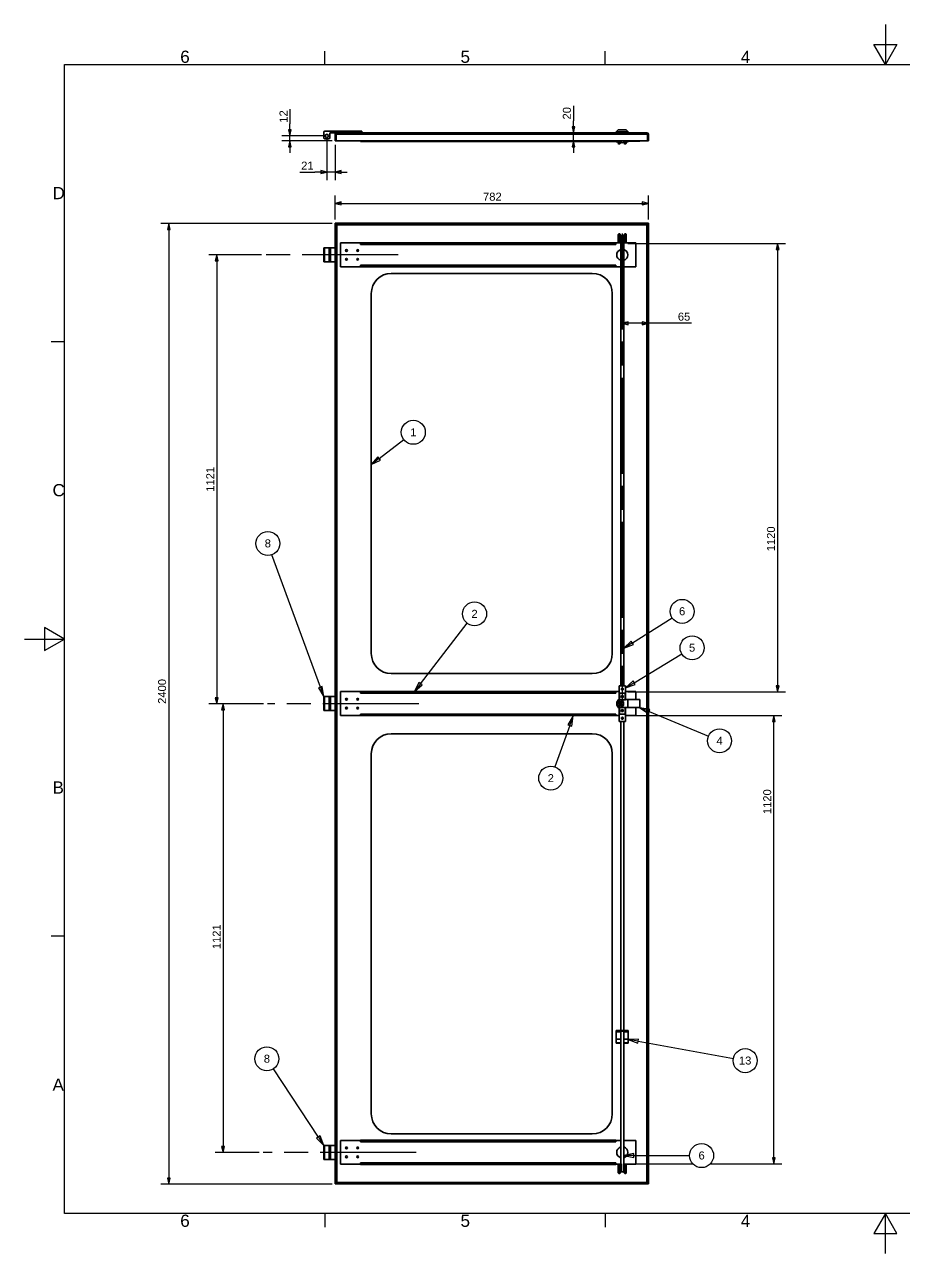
# Paper-space layout 'Door Assembly' of a CAD drawing. Header units: millimetres. Extents: x -10 to 420, y -9 to 298.
# Drawn here: x -10.2 to 209.5, y -9.3 to 297.7 of the extents above; entities that cross this region are included whole.
import ezdxf

# ---------------------------------------------------------------- set-up
doc = ezdxf.new("R2010")
doc.units = ezdxf.units.MM
doc.linetypes.add('ACAD_ISO08W100', pattern=[36, 24, -3, 6, -3])
for name, color, linetype, lineweight in [('2dTransBorder', 255, 'Continuous', 35), ('Centerline', 255, 'ACAD_ISO08W100', 25), ('Dimensions', 5, 'Continuous', 25), ('Leader Lines', 5, 'Continuous', 25), ('Tangent Edges', 255, 'Continuous', 50), ('Visible Edges', 255, 'Continuous', 50)]:
    doc.layers.add(name, color=color, linetype=linetype, lineweight=lineweight)
doc.layers.add('Title', color=7, linetype='Continuous')
doc.styles.add('Current-ISO', font='ARIAL.TTF')
doc.styles.add('Text Style29', font='ARIAL.TTF')
doc.styles.add('Text Style5', font='ARIAL.TTF')

# ---------------------------------------------------------------- blocks, each defined once
blk = doc.blocks.new('2dCenterLine1')
at = {"layer": 'Centerline', "lineweight": 25}
blk.add_line((92.81, 20.24), (54.57, 20.24), dxfattribs=at)
blk = doc.blocks.new('2dCenterLine2')
at = {"layer": 'Centerline', "lineweight": 25}
blk.add_line((93.51, 132.34), (55.68, 132.34), dxfattribs=at)
blk = doc.blocks.new('2dCenterLine3')
at = {"layer": 'Centerline', "lineweight": 25}
blk.add_line((88.3, 244.44), (55.18, 244.44), dxfattribs=at)
blk = doc.blocks.new('2dTransSymbol1')
at = {"color": 179}
for points in [[(43.33, 242.94), (42.98, 244.44), (42.63, 242.94), (43.33, 242.94)], [(42.63, 133.84), (42.98, 132.34), (43.33, 133.84), (42.63, 133.84)]]:
    blk.add_solid(points, dxfattribs=at)
at = {"layer": 'Dimensions', "color": 179, "linetype": 'Continuous', "lineweight": 25, "true_color": 0x262659}
for p, q in [((54.18, 244.44), (40.98, 244.44)), ((42.98, 244.44), (42.63, 242.94)), ((42.63, 242.94), (43.33, 242.94)), ((42.98, 242.94), (42.98, 244.44)), ((43.33, 242.94), (42.98, 244.44)), ((42.98, 242.94), (42.98, 133.84)), ((54.68, 132.34), (40.98, 132.34)), ((42.63, 133.84), (42.98, 132.34)), ((43.33, 133.84), (42.63, 133.84)), ((42.98, 133.84), (42.98, 132.34)), ((42.98, 132.34), (43.33, 133.84))]:
    blk.add_line(p, q, dxfattribs=at)
for points in [[(43.33, 242.94), (42.98, 244.44), (42.63, 242.94), (43.33, 242.94)], [(42.63, 133.84), (42.98, 132.34), (43.33, 133.84), (42.63, 133.84)]]:
    blk.add_lwpolyline(points, dxfattribs=at)
at = {"layer": 'Dimensions', "linetype": 'Continuous', "lineweight": 25, "insert": (42.38, 185.29), "char_height": 2, "attachment_point": 7, "rotation": 90, "style": 'Text Style5'}
blk.add_mtext('1121', dxfattribs=at)
blk = doc.blocks.new('2dTransSymbol2')
at = {"color": 179}
for points in [[(44.92, 130.84), (44.57, 132.34), (44.22, 130.84), (44.92, 130.84)], [(44.22, 21.74), (44.57, 20.24), (44.92, 21.74), (44.22, 21.74)]]:
    blk.add_solid(points, dxfattribs=at)
at = {"layer": 'Dimensions', "color": 179, "linetype": 'Continuous', "lineweight": 25, "true_color": 0x262659}
for p, q in [((54.68, 132.34), (42.57, 132.34)), ((44.57, 132.34), (44.22, 130.84)), ((44.57, 130.84), (44.57, 132.34)), ((44.92, 130.84), (44.57, 132.34)), ((44.22, 130.84), (44.92, 130.84)), ((44.57, 130.84), (44.57, 21.74)), ((44.22, 21.74), (44.57, 20.24)), ((44.92, 21.74), (44.22, 21.74)), ((44.57, 21.74), (44.57, 20.24)), ((44.57, 20.24), (44.92, 21.74)), ((53.57, 20.24), (42.57, 20.24))]:
    blk.add_line(p, q, dxfattribs=at)
for points in [[(44.92, 130.84), (44.57, 132.34), (44.22, 130.84), (44.92, 130.84)], [(44.22, 21.74), (44.57, 20.24), (44.92, 21.74), (44.22, 21.74)]]:
    blk.add_lwpolyline(points, dxfattribs=at)
at = {"layer": 'Dimensions', "linetype": 'Continuous', "lineweight": 25, "insert": (43.97, 71.01), "char_height": 2, "attachment_point": 7, "rotation": 90, "style": 'Text Style5'}
blk.add_mtext('1121', dxfattribs=at)
blk = doc.blocks.new('2dTransSymbol3')
at = {"color": 179}
for points in [[(68.99, 264.82), (70.49, 265.17), (68.99, 265.52), (68.99, 264.82)], [(74.09, 265.52), (72.59, 265.17), (74.09, 264.82), (74.09, 265.52)]]:
    blk.add_solid(points, dxfattribs=at)
at = {"layer": 'Dimensions', "color": 179, "linetype": 'Continuous', "lineweight": 25, "true_color": 0x262659}
for p, q in [((70.49, 273.19), (70.49, 263.17)), ((72.59, 271.99), (72.59, 263.17)), ((63.78, 265.17), (67.49, 265.17)), ((68.99, 265.17), (67.49, 265.17)), ((70.49, 265.17), (68.99, 265.52)), ((68.99, 265.52), (68.99, 264.82)), ((68.99, 265.17), (70.49, 265.17)), ((68.99, 264.82), (70.49, 265.17)), ((72.59, 265.17), (70.49, 265.17)), ((74.09, 265.52), (72.59, 265.17)), ((74.09, 265.17), (72.59, 265.17)), ((72.59, 265.17), (74.09, 264.82)), ((74.09, 264.82), (74.09, 265.52)), ((74.09, 265.17), (75.59, 265.17))]:
    blk.add_line(p, q, dxfattribs=at)
for points in [[(68.99, 264.82), (70.49, 265.17), (68.99, 265.52), (68.99, 264.82)], [(74.09, 265.52), (72.59, 265.17), (74.09, 264.82), (74.09, 265.52)]]:
    blk.add_lwpolyline(points, dxfattribs=at)
at = {"layer": 'Dimensions', "linetype": 'Continuous', "lineweight": 25, "insert": (64.08, 265.77), "char_height": 2, "attachment_point": 7, "style": 'Text Style5'}
blk.add_mtext('21', dxfattribs=at)
blk = doc.blocks.new('2dTransSymbol4')
at = {"color": 179}
for points in [[(60.92, 275.69), (61.27, 274.19), (61.62, 275.69), (60.92, 275.69)], [(61.62, 271.49), (61.27, 272.99), (60.92, 271.49), (61.62, 271.49)]]:
    blk.add_solid(points, dxfattribs=at)
at = {"layer": 'Dimensions', "color": 179, "linetype": 'Continuous', "lineweight": 25, "true_color": 0x262659}
for p, q in [((61.27, 280.89), (61.27, 277.19)), ((61.27, 275.69), (61.27, 277.19)), ((69.49, 274.19), (59.27, 274.19)), ((60.92, 275.69), (61.27, 274.19)), ((61.62, 275.69), (60.92, 275.69)), ((61.27, 275.69), (61.27, 274.19)), ((61.27, 274.19), (61.62, 275.69)), ((61.27, 272.99), (61.27, 274.19)), ((71.81, 272.99), (59.27, 272.99)), ((61.27, 272.99), (60.92, 271.49)), ((60.92, 271.49), (61.62, 271.49)), ((61.27, 271.49), (61.27, 272.99)), ((61.62, 271.49), (61.27, 272.99)), ((61.27, 271.49), (61.27, 269.99))]:
    blk.add_line(p, q, dxfattribs=at)
for points in [[(60.92, 275.69), (61.27, 274.19), (61.62, 275.69), (60.92, 275.69)], [(61.62, 271.49), (61.27, 272.99), (60.92, 271.49), (61.62, 271.49)]]:
    blk.add_lwpolyline(points, dxfattribs=at)
at = {"layer": 'Dimensions', "linetype": 'Continuous', "lineweight": 25, "insert": (60.67, 277.49), "char_height": 2, "attachment_point": 7, "rotation": 90, "style": 'Text Style5'}
blk.add_mtext('12', dxfattribs=at)
blk = doc.blocks.new('2dTransSymbol5')
at = {"color": 179}
for points in [[(74.09, 257.69), (72.59, 257.34), (74.09, 256.99), (74.09, 257.69)], [(149.29, 256.99), (150.79, 257.34), (149.29, 257.69), (149.29, 256.99)]]:
    blk.add_solid(points, dxfattribs=at)
at = {"layer": 'Dimensions', "color": 179, "linetype": 'Continuous', "lineweight": 25, "true_color": 0x262659}
for p, q in [((72.59, 253.34), (72.59, 259.34)), ((150.79, 253.34), (150.79, 259.34)), ((74.09, 257.69), (72.59, 257.34)), ((74.09, 257.34), (72.59, 257.34)), ((72.59, 257.34), (74.09, 256.99)), ((74.09, 256.99), (74.09, 257.69)), ((74.09, 257.34), (149.29, 257.34)), ((150.79, 257.34), (149.29, 257.69)), ((149.29, 257.69), (149.29, 256.99)), ((149.29, 257.34), (150.79, 257.34)), ((149.29, 256.99), (150.79, 257.34))]:
    blk.add_line(p, q, dxfattribs=at)
for points in [[(74.09, 257.69), (72.59, 257.34), (74.09, 256.99), (74.09, 257.69)], [(149.29, 256.99), (150.79, 257.34), (149.29, 257.69), (149.29, 256.99)]]:
    blk.add_lwpolyline(points, dxfattribs=at)
at = {"layer": 'Dimensions', "linetype": 'Continuous', "lineweight": 25, "insert": (109.5, 257.98), "char_height": 2, "attachment_point": 7, "style": 'Text Style5'}
blk.add_mtext('782', dxfattribs=at)
blk = doc.blocks.new('2dTransSymbol6')
at = {"color": 179}
for points in [[(31.36, 250.84), (31.01, 252.34), (30.66, 250.84), (31.36, 250.84)], [(30.66, 13.84), (31.01, 12.34), (31.36, 13.84), (30.66, 13.84)]]:
    blk.add_solid(points, dxfattribs=at)
at = {"layer": 'Dimensions', "color": 179, "linetype": 'Continuous', "lineweight": 25, "true_color": 0x262659}
for p, q in [((71.81, 252.34), (29.01, 252.34)), ((31.01, 252.34), (30.66, 250.84)), ((31.01, 250.84), (31.01, 252.34)), ((31.36, 250.84), (31.01, 252.34)), ((30.66, 250.84), (31.36, 250.84)), ((31.01, 250.84), (31.01, 13.84)), ((71.81, 12.34), (29.01, 12.34)), ((30.66, 13.84), (31.01, 12.34)), ((31.36, 13.84), (30.66, 13.84)), ((31.01, 13.84), (31.01, 12.34)), ((31.01, 12.34), (31.36, 13.84))]:
    blk.add_line(p, q, dxfattribs=at)
for points in [[(31.36, 250.84), (31.01, 252.34), (30.66, 250.84), (31.36, 250.84)], [(30.66, 13.84), (31.01, 12.34), (31.36, 13.84), (30.66, 13.84)]]:
    blk.add_lwpolyline(points, dxfattribs=at)
at = {"layer": 'Dimensions', "linetype": 'Continuous', "lineweight": 25, "insert": (30.37, 132.29), "char_height": 2, "attachment_point": 7, "rotation": 90, "style": 'Text Style5'}
blk.add_mtext('2400', dxfattribs=at)
blk = doc.blocks.new('2dTransSymbol7')
at = {"color": 179}
for points in [[(131.74, 276.49), (132.09, 274.99), (132.44, 276.49), (131.74, 276.49)], [(132.44, 271.49), (132.09, 272.99), (131.74, 271.49), (132.44, 271.49)]]:
    blk.add_solid(points, dxfattribs=at)
at = {"layer": 'Dimensions', "color": 179, "linetype": 'Continuous', "lineweight": 25, "true_color": 0x262659}
for p, q in [((132.09, 281.69), (132.09, 277.99)), ((131.74, 276.49), (132.09, 274.99)), ((132.44, 276.49), (131.74, 276.49)), ((132.09, 276.49), (132.09, 277.99)), ((132.09, 276.49), (132.09, 274.99)), ((132.09, 274.99), (132.44, 276.49)), ((132.09, 272.99), (132.09, 274.99)), ((132.09, 272.99), (131.74, 271.49)), ((131.74, 271.49), (132.44, 271.49)), ((132.09, 271.49), (132.09, 272.99)), ((132.44, 271.49), (132.09, 272.99)), ((132.09, 271.49), (132.09, 269.99))]:
    blk.add_line(p, q, dxfattribs=at)
for points in [[(131.74, 276.49), (132.09, 274.99), (132.44, 276.49), (131.74, 276.49)], [(132.44, 271.49), (132.09, 272.99), (131.74, 271.49), (132.44, 271.49)]]:
    blk.add_lwpolyline(points, dxfattribs=at)
at = {"layer": 'Dimensions', "linetype": 'Continuous', "lineweight": 25, "insert": (131.46, 278.29), "char_height": 2, "attachment_point": 7, "rotation": 90, "style": 'Text Style5'}
blk.add_mtext('20', dxfattribs=at)
blk = doc.blocks.new('2dCenterLine4')
at = {"layer": 'Centerline', "lineweight": 25}
blk.add_line((144.29, 249.79), (144.29, 132.79), dxfattribs=at)
blk = doc.blocks.new('2dTransSymbol8')
at = {"color": 179}
for points in [[(145.79, 227.73), (144.29, 227.38), (145.79, 227.03), (145.79, 227.73)], [(149.29, 227.03), (150.79, 227.38), (149.29, 227.73), (149.29, 227.03)]]:
    blk.add_solid(points, dxfattribs=at)
at = {"layer": 'Dimensions', "color": 179, "linetype": 'Continuous', "lineweight": 25, "true_color": 0x262659}
for p, q in [((145.79, 227.73), (144.29, 227.38)), ((145.79, 227.38), (144.29, 227.38)), ((144.29, 227.38), (145.79, 227.03)), ((145.79, 227.03), (145.79, 227.73)), ((149.29, 227.38), (145.79, 227.38)), ((150.79, 227.38), (149.29, 227.73)), ((149.29, 227.73), (149.29, 227.03)), ((149.29, 227.38), (150.79, 227.38)), ((149.29, 227.03), (150.79, 227.38)), ((161.57, 227.38), (150.79, 227.38))]:
    blk.add_line(p, q, dxfattribs=at)
for points in [[(145.79, 227.73), (144.29, 227.38), (145.79, 227.03), (145.79, 227.73)], [(149.29, 227.03), (150.79, 227.38), (149.29, 227.73), (149.29, 227.03)]]:
    blk.add_lwpolyline(points, dxfattribs=at)
at = {"layer": 'Dimensions', "linetype": 'Continuous', "lineweight": 25, "insert": (158.16, 228.01), "char_height": 2, "attachment_point": 7, "style": 'Text Style5'}
blk.add_mtext('65', dxfattribs=at)
blk = doc.blocks.new('2dTransSymbol9')
at = {"color": 179}
for points in [[(183.43, 245.79), (183.08, 247.29), (182.73, 245.79), (183.43, 245.79)], [(182.73, 136.79), (183.08, 135.29), (183.43, 136.79), (182.73, 136.79)]]:
    blk.add_solid(points, dxfattribs=at)
at = {"layer": 'Dimensions', "color": 179, "linetype": 'Continuous', "lineweight": 25, "true_color": 0x262659}
for p, q in [((145.69, 247.29), (185.08, 247.29)), ((183.08, 247.29), (182.73, 245.79)), ((182.73, 245.79), (183.43, 245.79)), ((183.08, 245.79), (183.08, 247.29)), ((183.43, 245.79), (183.08, 247.29)), ((183.08, 245.79), (183.08, 136.79)), ((145.69, 135.29), (185.08, 135.29)), ((182.73, 136.79), (183.08, 135.29)), ((183.43, 136.79), (182.73, 136.79)), ((183.08, 136.79), (183.08, 135.29)), ((183.08, 135.29), (183.43, 136.79))]:
    blk.add_line(p, q, dxfattribs=at)
for points in [[(183.43, 245.79), (183.08, 247.29), (182.73, 245.79), (183.43, 245.79)], [(182.73, 136.79), (183.08, 135.29), (183.43, 136.79), (182.73, 136.79)]]:
    blk.add_lwpolyline(points, dxfattribs=at)
at = {"layer": 'Dimensions', "linetype": 'Continuous', "lineweight": 25, "insert": (182.44, 170.42), "char_height": 2, "attachment_point": 7, "rotation": 90, "style": 'Text Style5'}
blk.add_mtext('1120', dxfattribs=at)
blk = doc.blocks.new('2dTransSymbol10')
at = {"color": 179}
for points in [[(182.5, 127.89), (182.15, 129.39), (181.8, 127.89), (182.5, 127.89)], [(181.8, 18.89), (182.15, 17.39), (182.5, 18.89), (181.8, 18.89)]]:
    blk.add_solid(points, dxfattribs=at)
at = {"layer": 'Dimensions', "color": 179, "linetype": 'Continuous', "lineweight": 25, "true_color": 0x262659}
for p, q in [((145.69, 129.39), (184.15, 129.39)), ((182.15, 129.39), (181.8, 127.89)), ((182.15, 127.89), (182.15, 129.39)), ((182.5, 127.89), (182.15, 129.39)), ((181.8, 127.89), (182.5, 127.89)), ((182.15, 18.89), (182.15, 127.89)), ((181.8, 18.89), (182.15, 17.39)), ((182.5, 18.89), (181.8, 18.89)), ((182.15, 18.89), (182.15, 17.39)), ((182.15, 17.39), (182.5, 18.89)), ((145.69, 17.39), (161.91, 17.39)), ((166.27, 17.39), (184.15, 17.39))]:
    blk.add_line(p, q, dxfattribs=at)
for points in [[(182.5, 127.89), (182.15, 129.39), (181.8, 127.89), (182.5, 127.89)], [(181.8, 18.89), (182.15, 17.39), (182.5, 18.89), (181.8, 18.89)]]:
    blk.add_lwpolyline(points, dxfattribs=at)
at = {"layer": 'Dimensions', "linetype": 'Continuous', "lineweight": 25, "insert": (181.51, 104.75), "char_height": 2, "attachment_point": 7, "rotation": 90, "style": 'Text Style5'}
blk.add_mtext('1120', dxfattribs=at)
blk = doc.blocks.new('2dTransSymbol11')
at = {"color": 179}
blk.add_solid([(83.27, 194.01), (81.59, 192.09), (83.88, 193.22), (83.27, 194.01)], dxfattribs=at)
at = {"layer": 'Leader Lines', "color": 179, "linetype": 'Continuous', "lineweight": 25, "true_color": 0x262659}
for p, q in [((83.57, 193.61), (89.72, 198.32)), ((83.27, 194.01), (81.59, 192.09)), ((83.57, 193.61), (81.59, 192.09)), ((83.88, 193.22), (83.27, 194.01)), ((81.59, 192.09), (83.88, 193.22))]:
    blk.add_line(p, q, dxfattribs=at)
blk.add_lwpolyline([(83.27, 194.01), (81.59, 192.09), (83.88, 193.22), (83.27, 194.01)], dxfattribs=at)
blk.add_circle((92.09, 200.14), 3, dxfattribs=at)
at = {"layer": 'Leader Lines', "linetype": 'Continuous', "lineweight": 25, "insert": (91.32, 199.14), "char_height": 2, "attachment_point": 7, "style": 'Text Style29'}
blk.add_mtext('1', dxfattribs=at)
blk = doc.blocks.new('2dTransSymbol12')
at = {"color": 179}
blk.add_solid([(93.49, 137.64), (92.36, 135.36), (94.28, 137.03), (93.49, 137.64)], dxfattribs=at)
at = {"layer": 'Leader Lines', "color": 179, "linetype": 'Continuous', "lineweight": 25, "true_color": 0x262659}
for p, q in [((93.89, 137.33), (105.56, 152.42)), ((93.49, 137.64), (92.36, 135.36)), ((93.89, 137.33), (92.36, 135.36)), ((92.36, 135.36), (94.28, 137.03)), ((94.28, 137.03), (93.49, 137.64))]:
    blk.add_line(p, q, dxfattribs=at)
blk.add_lwpolyline([(93.49, 137.64), (92.36, 135.36), (94.28, 137.03), (93.49, 137.64)], dxfattribs=at)
blk.add_circle((107.39, 154.79), 3, dxfattribs=at)
at = {"layer": 'Leader Lines', "linetype": 'Continuous', "lineweight": 25, "insert": (106.61, 153.79), "char_height": 2, "attachment_point": 7, "style": 'Text Style29'}
blk.add_mtext('2', dxfattribs=at)
blk = doc.blocks.new('2dTransSymbol13')
at = {"color": 179}
blk.add_solid([(146.98, 138.02), (145.09, 136.3), (147.49, 137.16), (146.98, 138.02)], dxfattribs=at)
at = {"layer": 'Leader Lines', "color": 179, "linetype": 'Continuous', "lineweight": 25, "true_color": 0x262659}
for p, q in [((147.23, 137.59), (159.15, 144.76)), ((146.98, 138.02), (145.09, 136.3)), ((147.23, 137.59), (145.09, 136.3)), ((145.09, 136.3), (147.49, 137.16)), ((147.49, 137.16), (146.98, 138.02))]:
    blk.add_line(p, q, dxfattribs=at)
blk.add_lwpolyline([(146.98, 138.02), (145.09, 136.3), (147.49, 137.16), (146.98, 138.02)], dxfattribs=at)
blk.add_circle((161.72, 146.3), 3, dxfattribs=at)
at = {"layer": 'Leader Lines', "linetype": 'Continuous', "lineweight": 25, "insert": (160.94, 145.31), "char_height": 2, "attachment_point": 7, "style": 'Text Style29'}
blk.add_mtext('5', dxfattribs=at)
blk = doc.blocks.new('2dTransSymbol14')
at = {"color": 179}
blk.add_solid([(146.54, 148), (144.69, 146.24), (147.07, 147.15), (146.54, 148)], dxfattribs=at)
at = {"layer": 'Leader Lines', "color": 179, "linetype": 'Continuous', "lineweight": 25, "true_color": 0x262659}
for p, q in [((146.81, 147.57), (156.71, 153.82)), ((146.54, 148), (144.69, 146.24)), ((146.81, 147.57), (144.69, 146.24)), ((147.07, 147.15), (146.54, 148)), ((144.69, 146.24), (147.07, 147.15))]:
    blk.add_line(p, q, dxfattribs=at)
blk.add_lwpolyline([(146.54, 148), (144.69, 146.24), (147.07, 147.15), (146.54, 148)], dxfattribs=at)
blk.add_circle((159.24, 155.41), 3, dxfattribs=at)
at = {"layer": 'Leader Lines', "linetype": 'Continuous', "lineweight": 25, "insert": (158.46, 154.41), "char_height": 2, "attachment_point": 7, "style": 'Text Style29'}
blk.add_mtext('6', dxfattribs=at)
blk = doc.blocks.new('2dTransSymbol15')
at = {"color": 179}
blk.add_solid([(151.19, 130.85), (148.69, 131.34), (150.81, 129.92), (151.19, 130.85)], dxfattribs=at)
at = {"layer": 'Leader Lines', "color": 179, "linetype": 'Continuous', "lineweight": 25, "true_color": 0x262659}
for p, q in [((151, 130.38), (148.69, 131.34)), ((151.19, 130.85), (148.69, 131.34)), ((148.69, 131.34), (150.81, 129.92)), ((150.81, 129.92), (151.19, 130.85)), ((151, 130.38), (165.81, 124.22))]:
    blk.add_line(p, q, dxfattribs=at)
blk.add_lwpolyline([(151.19, 130.85), (148.69, 131.34), (150.81, 129.92), (151.19, 130.85)], dxfattribs=at)
blk.add_circle((168.58, 123.07), 3, dxfattribs=at)
at = {"layer": 'Leader Lines', "linetype": 'Continuous', "lineweight": 25, "insert": (167.8, 122.07), "char_height": 2, "attachment_point": 7, "style": 'Text Style29'}
blk.add_mtext('4', dxfattribs=at)
blk = doc.blocks.new('2dTransSymbol16')
at = {"color": 179}
blk.add_solid([(131.66, 126.76), (132.04, 129.29), (130.72, 127.1), (131.66, 126.76)], dxfattribs=at)
at = {"layer": 'Leader Lines', "color": 179, "linetype": 'Continuous', "lineweight": 25, "true_color": 0x262659}
for p, q in [((132.04, 129.29), (130.72, 127.1)), ((131.19, 126.93), (132.04, 129.29)), ((131.66, 126.76), (132.04, 129.29)), ((131.19, 126.93), (127.44, 116.57)), ((130.72, 127.1), (131.66, 126.76))]:
    blk.add_line(p, q, dxfattribs=at)
blk.add_lwpolyline([(131.66, 126.76), (132.04, 129.29), (130.72, 127.1), (131.66, 126.76)], dxfattribs=at)
blk.add_circle((126.42, 113.75), 3, dxfattribs=at)
at = {"layer": 'Leader Lines', "linetype": 'Continuous', "lineweight": 25, "insert": (125.65, 112.74), "char_height": 2, "attachment_point": 7, "style": 'Text Style29'}
blk.add_mtext('2', dxfattribs=at)
blk = doc.blocks.new('2dTransSymbol17')
at = {"color": 179}
blk.add_solid([(148.34, 48.53), (145.79, 48.48), (148.16, 47.54), (148.34, 48.53)], dxfattribs=at)
at = {"layer": 'Leader Lines', "color": 179, "linetype": 'Continuous', "lineweight": 25, "true_color": 0x262659}
for p, q in [((148.34, 48.53), (145.79, 48.48)), ((148.25, 48.03), (145.79, 48.48)), ((145.79, 48.48), (148.16, 47.54)), ((148.16, 47.54), (148.34, 48.53)), ((148.25, 48.03), (172.03, 43.7))]:
    blk.add_line(p, q, dxfattribs=at)
blk.add_lwpolyline([(148.34, 48.53), (145.79, 48.48), (148.16, 47.54), (148.34, 48.53)], dxfattribs=at)
blk.add_circle((174.98, 43.16), 3, dxfattribs=at)
at = {"layer": 'Leader Lines', "linetype": 'Continuous', "lineweight": 25, "insert": (173.42, 42.16), "char_height": 2, "attachment_point": 7, "style": 'Text Style29'}
blk.add_mtext('13', dxfattribs=at)
blk = doc.blocks.new('2dTransSymbol18')
at = {"color": 179}
blk.add_solid([(147.19, 19.94), (144.69, 19.44), (147.19, 18.94), (147.19, 19.94)], dxfattribs=at)
at = {"layer": 'Leader Lines', "color": 179, "linetype": 'Continuous', "lineweight": 25, "true_color": 0x262659}
for p, q in [((147.19, 19.94), (144.69, 19.44)), ((147.19, 19.44), (144.69, 19.44)), ((144.69, 19.44), (147.19, 18.94)), ((147.19, 18.94), (147.19, 19.94)), ((147.19, 19.44), (161.09, 19.44))]:
    blk.add_line(p, q, dxfattribs=at)
blk.add_lwpolyline([(147.19, 19.94), (144.69, 19.44), (147.19, 18.94), (147.19, 19.94)], dxfattribs=at)
blk.add_circle((164.09, 19.44), 3, dxfattribs=at)
at = {"layer": 'Leader Lines', "linetype": 'Continuous', "lineweight": 25, "insert": (163.32, 18.44), "char_height": 2, "attachment_point": 7, "style": 'Text Style29'}
blk.add_mtext('6', dxfattribs=at)
blk = doc.blocks.new('2dTransSymbol19')
at = {"color": 179}
blk.add_solid([(67.95, 23.81), (69.74, 21.99), (68.79, 24.36), (67.95, 23.81)], dxfattribs=at)
at = {"layer": 'Leader Lines', "color": 179, "linetype": 'Continuous', "lineweight": 25, "true_color": 0x262659}
for p, q in [((68.37, 24.08), (57.16, 41.12)), ((68.79, 24.36), (67.95, 23.81)), ((67.95, 23.81), (69.74, 21.99)), ((68.37, 24.08), (69.74, 21.99)), ((69.74, 21.99), (68.79, 24.36))]:
    blk.add_line(p, q, dxfattribs=at)
blk.add_lwpolyline([(67.95, 23.81), (69.74, 21.99), (68.79, 24.36), (67.95, 23.81)], dxfattribs=at)
blk.add_circle((55.52, 43.62), 3, dxfattribs=at)
at = {"layer": 'Leader Lines', "linetype": 'Continuous', "lineweight": 25, "insert": (54.75, 42.62), "char_height": 2, "attachment_point": 7, "style": 'Text Style29'}
blk.add_mtext('8', dxfattribs=at)
blk = doc.blocks.new('2dTransSymbol21')
at = {"color": 179}
blk.add_solid([(68.41, 136.27), (69.74, 134.09), (69.35, 136.61), (68.41, 136.27)], dxfattribs=at)
at = {"layer": 'Leader Lines', "color": 179, "linetype": 'Continuous', "lineweight": 25, "true_color": 0x262659}
for p, q in [((68.88, 136.44), (56.79, 169.55)), ((69.35, 136.61), (68.41, 136.27)), ((68.41, 136.27), (69.74, 134.09)), ((68.88, 136.44), (69.74, 134.09)), ((69.74, 134.09), (69.35, 136.61))]:
    blk.add_line(p, q, dxfattribs=at)
blk.add_lwpolyline([(68.41, 136.27), (69.74, 134.09), (69.35, 136.61), (68.41, 136.27)], dxfattribs=at)
blk.add_circle((55.76, 172.36), 3, dxfattribs=at)
at = {"layer": 'Leader Lines', "linetype": 'Continuous', "lineweight": 25, "insert": (54.98, 171.36), "char_height": 2, "attachment_point": 7, "style": 'Text Style29'}
blk.add_mtext('8', dxfattribs=at)
blk = doc.blocks.new('Default Border')
at = {"layer": '2dTransBorder', "color": 179, "linetype": 'Continuous', "lineweight": 25, "true_color": 0x262659}
for points in [[(210, 302), (210, 292), (207.11, 297), (212.89, 297), (210, 292)], [(70, 292), (70, 295.4)], [(140, 292), (140, 295.4)], [(5, 5), (5, 292), (415, 292), (415, 5), (5, 5)], [(5, 222.75), (1.6, 222.75)], [(-5, 148.5), (5, 148.5), (0, 151.39), (0, 145.61), (5, 148.5)], [(5, 74.25), (1.6, 74.25)], [(70, 5), (70, 1.6)], [(140, 5), (140, 1.6)], [(210, -5), (210, 5), (207.11, 0), (212.89, 0), (210, 5)]]:
    blk.add_lwpolyline(points, dxfattribs=at)
at = {"layer": '2dTransBorder', "color": 179, "lineweight": 211, "char_height": 3.05, "attachment_point": 7, "style": 'Current-ISO'}
for s, insert in [('6', (33.88, 292.4)), ('5', (103.88, 292.4)), ('4', (173.88, 292.4)), ('D', (1.98, 258.38)), ('C', (1.98, 184.12)), ('B', (1.98, 109.88)), ('A', (1.98, 35.63)), ('6', (33.88, 1.6)), ('5', (103.88, 1.6)), ('4', (173.88, 1.6))]:
    blk.add_mtext(s, dxfattribs=dict(at, insert=insert))
blk = doc.blocks.new('Title')
at = {"layer": '2dTransBorder'}
blk.add_blockref('Default Border', (-5, -5), dxfattribs=at)

psp = doc.layouts.new('Door Assembly')

# ---------------------------------------------------------------- linework, layer by layer
at = {"layer": 'Tangent Edges', "color": 179, "linetype": 'Continuous', "lineweight": 35, "true_color": 0x262659}
for p, q in [((67.75, 270.25), (67.75, 270.65)), ((73.8, 271.05), (74, 271.05)), ((145.15, 270.25), (145.15, 270.65)), ((67.55, 248.01), (67.35, 248.01)), ((67.75, 247.61), (67.75, 247.81)), ((145.15, 247.61), (145.15, 247.81)), ((145.55, 248.01), (145.35, 248.01)), ((64.5, 241.86), (64.7, 241.86)), ((65.8, 241.86), (66, 241.86)), ((66, 238.36), (66, 241.86)), ((66.2, 241.86), (66, 241.86)), ((64.7, 238.36), (64.5, 238.36)), ((66, 238.36), (65.8, 238.36)), ((66, 238.36), (66.2, 238.36)), ((137.45, 237.42), (73.65, 237.42)), ((137.45, 237.12), (73.65, 237.12)), ((64.5, 129.76), (64.7, 129.76)), ((65.8, 129.76), (66, 129.76)), ((66, 126.26), (66, 129.76)), ((66.2, 129.76), (66, 129.76)), ((64.7, 126.26), (64.5, 126.26)), ((66, 126.26), (65.8, 126.26)), ((66, 126.26), (66.2, 126.26)), ((137.45, 125.32), (73.65, 125.32)), ((137.45, 125.02), (73.65, 125.02)), ((137.55, 46.17), (137.55, 46.02)), ((140.55, 46.17), (140.55, 46.02)), ((137.55, 44.19), (137.55, 44.15)), ((137.55, 43.27), (137.55, 43.17)), ((137.55, 43.17), (138.65, 43.17)), ((139.45, 43.17), (140.55, 43.17)), ((140.55, 44.19), (140.55, 44.15)), ((140.55, 43.17), (140.55, 43.27)), ((64.5, 17.66), (64.7, 17.66)), ((65.8, 17.66), (66, 17.66)), ((66, 14.16), (66, 17.66)), ((66.2, 17.66), (66, 17.66)), ((64.7, 14.16), (64.5, 14.16)), ((66, 14.16), (65.8, 14.16)), ((66, 14.16), (66.2, 14.16)), ((137.45, 13.22), (73.65, 13.22)), ((137.45, 12.92), (73.65, 12.92)), ((67.75, 8.41), (67.75, 8.21)), ((145.15, 8.41), (145.15, 8.21)), ((145.15, 8.41), (145.35, 8.41))]:
    psp.add_line(p, q, dxfattribs=at).dxf.unprotected_set("ltscale", 0)
at = {"layer": 'Tangent Edges', "color": 179, "linetype": 'Continuous', "lineweight": 35, "true_color": 0x1a1a3e}
for p, q in [((145.15, 270.25), (67.75, 270.25)), ((73.8, 271.05), (73.8, 270.65)), ((67.75, 247.61), (67.75, 8.41)), ((145.15, 247.61), (67.75, 247.61)), ((145.15, 247.61), (145.15, 8.41)), ((137.45, 242.72), (73.65, 242.72)), ((64.7, 238.36), (64.7, 241.86)), ((65.8, 241.86), (65.8, 238.36)), ((66.2, 238.36), (66.2, 241.86)), ((137.45, 237.52), (73.65, 237.52)), ((64.7, 126.26), (64.7, 129.76)), ((65.8, 129.76), (65.8, 126.26)), ((66.2, 126.26), (66.2, 129.76)), ((137.45, 130.62), (73.65, 130.62)), ((137.45, 125.42), (73.65, 125.42)), ((138.65, 46.02), (137.55, 46.02)), ((137.55, 44.19), (138.65, 44.19)), ((138.65, 44.15), (137.55, 44.15)), ((137.55, 43.27), (138.65, 43.27)), ((140.55, 46.02), (139.45, 46.02)), ((139.45, 44.19), (140.55, 44.19)), ((140.55, 44.15), (139.45, 44.15)), ((139.45, 43.27), (140.55, 43.27)), ((137.45, 18.52), (73.65, 18.52)), ((64.7, 14.16), (64.7, 17.66)), ((65.8, 17.66), (65.8, 14.16)), ((66.2, 14.16), (66.2, 17.66)), ((137.45, 13.32), (73.65, 13.32)), ((67.75, 8.41), (145.15, 8.41))]:
    psp.add_line(p, q, dxfattribs=at).dxf.unprotected_set("ltscale", 0)
at = {"layer": 'Tangent Edges', "color": 179, "linetype": 'Continuous', "lineweight": 35, "true_color": 0x262659}
for centre, start, end in [((64.7, 270.85), 90, 180), ((66.2, 270.45), 90, 180), ((64.7, 269.35), 180, 270), ((65.8, 269.35), 270, 0)]:
    psp.add_arc(centre, 0.2, start, end, dxfattribs=at).dxf.unprotected_set("ltscale", 0)
at = {"layer": 'Visible Edges', "color": 179, "linetype": 'Continuous', "lineweight": 35, "true_color": 0x262659}
for p, q in [((64.5, 269.35), (64.5, 270.85)), ((64.7, 271.05), (73.8, 271.05)), ((66, 270.45), (66, 269.35)), ((67.75, 270.65), (66.2, 270.65)), ((67.35, 268.65), (67.35, 270.25)), ((67.55, 270.25), (67.35, 270.25)), ((67.55, 270.25), (67.55, 268.65)), ((67.75, 270.25), (67.57, 270.25)), ((67.57, 270.25), (67.57, 268.65)), ((67.75, 270.65), (145.15, 270.65)), ((74, 270.65), (74, 271.05)), ((138.05, 271.35), (137.55, 270.85)), ((137.55, 270.85), (138.26, 270.85)), ((137.55, 270.85), (137.55, 270.65)), ((138.05, 271.35), (138.53, 271.35)), ((138.26, 270.85), (140.55, 270.85)), ((138.53, 271.35), (140.05, 271.35)), ((140.05, 271.35), (140.55, 270.85)), ((140.55, 270.85), (140.55, 270.65)), ((145.33, 270.25), (145.15, 270.25)), ((145.33, 268.65), (145.33, 270.25)), ((145.35, 268.65), (145.35, 270.25)), ((145.55, 270.25), (145.35, 270.25)), ((145.55, 270.25), (145.55, 268.65)), ((65.8, 269.15), (64.7, 269.15)), ((67.55, 268.65), (67.35, 268.65)), ((67.57, 268.65), (145.33, 268.65)), ((73.65, 268.65), (73.65, 268.45)), ((137.45, 268.45), (73.65, 268.45)), ((137.45, 268.45), (137.45, 268.65)), ((137.55, 268.35), (137.55, 268.65)), ((137.55, 268.35), (138.05, 268.35)), ((138.05, 267.96), (138.05, 268.65)), ((138.05, 267.95), (138.05, 267.96)), ((138.05, 267.95), (138.15, 267.85)), ((138.15, 268.65), (138.15, 267.86)), ((138.15, 267.86), (138.15, 267.85)), ((138.15, 267.85), (138.45, 267.85)), ((138.45, 267.86), (138.45, 268.65)), ((138.55, 267.95), (138.45, 267.85)), ((138.45, 267.85), (138.45, 267.86)), ((138.55, 268.65), (138.55, 267.96)), ((138.55, 267.96), (138.55, 267.95)), ((139.55, 267.96), (139.55, 268.65)), ((139.55, 267.95), (139.55, 267.96)), ((139.55, 267.95), (139.65, 267.85)), ((139.65, 268.65), (139.65, 267.86)), ((139.65, 267.86), (139.65, 267.85)), ((139.65, 267.85), (139.95, 267.85)), ((139.95, 267.86), (139.95, 268.65)), ((140.05, 267.95), (139.95, 267.85)), ((139.95, 267.85), (139.95, 267.86)), ((140.05, 268.65), (140.05, 267.96)), ((140.05, 268.35), (140.55, 268.35)), ((140.05, 267.96), (140.05, 267.95)), ((140.4, 268.5), (140.4, 268.65)), ((143.45, 268.5), (140.4, 268.5)), ((140.55, 268.35), (140.55, 268.5)), ((143.45, 268.65), (143.45, 268.5)), ((145.55, 268.65), (145.35, 268.65)), ((67.35, 248.01), (67.35, 8.01)), ((67.55, 248.01), (67.55, 8.01)), ((67.75, 247.61), (67.55, 247.61)), ((67.57, 248.01), (67.57, 247.81)), ((67.57, 248.01), (145.33, 248.01)), ((67.57, 247.81), (145.33, 247.81)), ((145.35, 247.61), (145.15, 247.61)), ((145.33, 248.01), (145.33, 247.81)), ((145.35, 248.01), (145.35, 8.01)), ((145.55, 248.01), (145.55, 8.01)), ((68.65, 237.13), (68.65, 243.11)), ((68.65, 243.11), (73.65, 243.11)), ((137.45, 243.12), (73.65, 243.12)), ((73.65, 243.12), (73.65, 242.82)), ((137.45, 242.82), (73.65, 242.82)), ((73.65, 242.82), (73.65, 242.72)), ((137.45, 242.82), (137.45, 243.12)), ((137.45, 243.11), (138.75, 243.11)), ((137.45, 242.72), (137.45, 242.82)), ((138.05, 245.26), (138.15, 245.36)), ((138.05, 244.39), (138.05, 245.26)), ((138.05, 243.26), (138.05, 244.39)), ((138.05, 243.26), (138.15, 243.16)), ((138.15, 245.36), (138.15, 244.41)), ((138.15, 245.36), (138.45, 245.36)), ((138.15, 244.41), (138.15, 243.16)), ((138.15, 243.16), (138.45, 243.16)), ((138.45, 244.41), (138.45, 245.36)), ((138.55, 245.26), (138.45, 245.36)), ((138.45, 243.16), (138.45, 244.41)), ((138.55, 243.26), (138.45, 243.16)), ((138.55, 245.26), (138.55, 244.39)), ((138.55, 244.46), (138.75, 244.46)), ((138.55, 244.39), (138.55, 243.26)), ((138.55, 244.06), (138.75, 244.06)), ((138.65, 242.96), (138.65, 132.46)), ((138.65, 242.96), (138.75, 242.96)), ((138.75, 244.96), (139.35, 244.96)), ((138.75, 244.96), (138.75, 242.96)), ((139.35, 242.96), (139.35, 244.96)), ((139.35, 244.46), (139.55, 244.46)), ((139.35, 244.06), (139.55, 244.06)), ((139.35, 243.11), (142.45, 243.11)), ((139.35, 242.96), (139.45, 242.96)), ((139.45, 242.96), (139.45, 132.46)), ((139.55, 245.26), (139.65, 245.36)), ((139.55, 244.39), (139.55, 245.26)), ((139.55, 243.26), (139.55, 244.39)), ((139.55, 243.26), (139.65, 243.16)), ((139.65, 245.36), (139.65, 244.41)), ((139.65, 245.36), (139.95, 245.36)), ((139.65, 244.41), (139.65, 243.16)), ((139.65, 243.16), (139.95, 243.16)), ((139.95, 244.41), (139.95, 245.36)), ((140.05, 245.26), (139.95, 245.36)), ((139.95, 243.16), (139.95, 244.41)), ((140.05, 243.26), (139.95, 243.16)), ((140.05, 245.26), (140.05, 244.39)), ((140.05, 244.39), (140.05, 243.26)), ((142.45, 243.11), (142.45, 237.13)), ((64.5, 241.86), (64.5, 238.36)), ((65.8, 241.86), (64.7, 241.86)), ((67.35, 241.86), (66.2, 241.86)), ((64.7, 238.36), (65.8, 238.36)), ((66.2, 238.36), (67.35, 238.36)), ((73.65, 237.13), (68.65, 237.13)), ((73.65, 237.52), (73.65, 237.42)), ((73.65, 237.42), (73.65, 237.12)), ((137.45, 237.42), (137.45, 237.52)), ((137.45, 237.12), (137.45, 237.42)), ((138.65, 237.13), (137.45, 237.13)), ((142.45, 237.13), (139.45, 237.13)), ((81.35, 235.51), (131.55, 235.51)), ((76.35, 140.51), (76.35, 230.51)), ((136.55, 230.51), (136.55, 140.51)), ((131.55, 135.51), (81.35, 135.51)), ((138.25, 132.46), (139.05, 132.46)), ((138.25, 132.46), (138.25, 128.96)), ((139.05, 132.46), (139.85, 132.46)), ((139.85, 132.46), (139.85, 128.96)), ((64.5, 129.76), (64.5, 126.26)), ((65.8, 129.76), (64.7, 129.76)), ((67.35, 129.76), (66.2, 129.76)), ((68.65, 125.03), (68.65, 131.01)), ((68.65, 131.01), (73.65, 131.01)), ((137.45, 131.02), (73.65, 131.02)), ((73.65, 131.02), (73.65, 130.72)), ((137.45, 130.72), (73.65, 130.72)), ((73.65, 130.72), (73.65, 130.62)), ((137.45, 130.72), (137.45, 131.02)), ((137.45, 131.01), (138.25, 131.01)), ((137.45, 130.62), (137.45, 130.72)), ((138.25, 128.96), (138.31, 128.96)), ((138.31, 128.96), (138.31, 130.66)), ((139.79, 130.66), (138.31, 130.66)), ((139.79, 128.96), (138.31, 128.96)), ((138.47, 128.96), (138.4, 128.26)), ((139.79, 130.66), (139.79, 128.96)), ((139.79, 128.96), (139.85, 128.96)), ((139.85, 131.01), (142.45, 131.01)), ((140.4, 129.01), (139.85, 129.01)), ((143.45, 129.01), (140.4, 129.01)), ((140.4, 127.01), (140.4, 129.01)), ((142.45, 131.01), (142.45, 129.01)), ((143.45, 127.01), (143.45, 129.01)), ((64.7, 126.26), (65.8, 126.26)), ((66.2, 126.26), (67.35, 126.26)), ((138.31, 127.06), (138.25, 127.06)), ((138.25, 123.56), (138.25, 127.06)), ((138.31, 125.36), (138.31, 127.06)), ((138.31, 127.06), (139.79, 127.06)), ((138.4, 127.76), (138.4, 128.26)), ((138.4, 127.76), (138.47, 127.06)), ((138.75, 127.71), (138.75, 128.31)), ((138.75, 128.01), (138.75, 128.31)), ((138.75, 127.71), (138.75, 128.01)), ((139.35, 128.31), (139.35, 127.71)), ((139.35, 128.31), (139.35, 128.01)), ((139.35, 128.01), (139.35, 127.71)), ((139.85, 127.06), (139.79, 127.06)), ((139.79, 127.06), (139.79, 125.36)), ((139.85, 123.56), (139.85, 127.06)), ((139.85, 127.01), (140.4, 127.01)), ((140.4, 127.01), (143.45, 127.01)), ((142.45, 127.01), (142.45, 125.03)), ((73.65, 125.03), (68.65, 125.03)), ((73.65, 125.42), (73.65, 125.32)), ((73.65, 125.32), (73.65, 125.02)), ((137.45, 125.32), (137.45, 125.42)), ((137.45, 125.02), (137.45, 125.32)), ((138.25, 125.03), (137.45, 125.03)), ((139.05, 123.56), (138.25, 123.56)), ((138.31, 125.36), (139.79, 125.36)), ((138.65, 46.37), (138.65, 123.56)), ((139.85, 123.56), (139.05, 123.56)), ((139.45, 46.37), (139.45, 123.56)), ((142.45, 125.03), (139.85, 125.03)), ((81.35, 120.51), (131.55, 120.51)), ((76.35, 25.51), (76.35, 115.51)), ((136.55, 115.51), (136.55, 25.51)), ((137.55, 46.37), (140.55, 46.37)), ((137.55, 46.17), (137.55, 46.37)), ((137.55, 46.17), (140.55, 46.17)), ((138.65, 13.06), (138.65, 46.17)), ((139.45, 13.06), (139.45, 46.17)), ((140.55, 46.17), (140.55, 46.37)), ((137.55, 44.19), (137.55, 46.02)), ((137.55, 43.27), (137.55, 44.15)), ((140.55, 44.19), (140.55, 46.02)), ((140.55, 43.27), (140.55, 44.15)), ((68.65, 12.93), (68.65, 18.91)), ((68.65, 18.91), (73.65, 18.91)), ((137.45, 18.92), (73.65, 18.92)), ((73.65, 18.92), (73.65, 18.62)), ((137.45, 18.62), (73.65, 18.62)), ((73.65, 18.62), (73.65, 18.52)), ((131.55, 20.51), (81.35, 20.51)), ((137.45, 18.62), (137.45, 18.92)), ((137.45, 18.91), (138.65, 18.91)), ((137.45, 18.52), (137.45, 18.62)), ((139.45, 18.91), (142.45, 18.91)), ((142.45, 18.91), (142.45, 12.93)), ((64.5, 17.66), (64.5, 14.16)), ((65.8, 17.66), (64.7, 17.66)), ((67.35, 17.66), (66.2, 17.66)), ((64.7, 14.16), (65.8, 14.16)), ((66.2, 14.16), (67.35, 14.16)), ((73.65, 12.93), (68.65, 12.93)), ((73.65, 13.32), (73.65, 13.22)), ((73.65, 13.22), (73.65, 12.92)), ((137.45, 13.22), (137.45, 13.32)), ((137.45, 12.92), (137.45, 13.22)), ((138.75, 12.93), (137.45, 12.93)), ((138.05, 12.76), (138.15, 12.86)), ((138.05, 10.76), (138.05, 12.76)), ((138.15, 12.86), (138.15, 10.66)), ((138.15, 12.86), (138.45, 12.86)), ((138.45, 10.66), (138.45, 12.86)), ((138.55, 12.76), (138.45, 12.86)), ((138.55, 12.76), (138.55, 10.76)), ((138.75, 13.06), (138.65, 13.06)), ((138.75, 13.06), (138.75, 11.06)), ((139.45, 13.06), (139.35, 13.06)), ((139.35, 11.06), (139.35, 13.06)), ((142.45, 12.93), (139.35, 12.93)), ((139.55, 12.76), (139.65, 12.86)), ((139.55, 10.76), (139.55, 12.76)), ((139.65, 12.86), (139.65, 10.66)), ((139.65, 12.86), (139.95, 12.86)), ((139.95, 10.66), (139.95, 12.86)), ((140.05, 12.76), (139.95, 12.86)), ((140.05, 12.76), (140.05, 10.76)), ((138.05, 10.76), (138.15, 10.66)), ((138.15, 10.66), (138.45, 10.66)), ((138.55, 10.76), (138.45, 10.66)), ((138.55, 11.96), (138.75, 11.96)), ((138.55, 11.56), (138.75, 11.56)), ((139.35, 11.06), (138.75, 11.06)), ((139.35, 11.96), (139.55, 11.96)), ((139.35, 11.56), (139.55, 11.56)), ((139.55, 10.76), (139.65, 10.66)), ((139.65, 10.66), (139.95, 10.66)), ((140.05, 10.76), (139.95, 10.66)), ((67.35, 8.01), (67.55, 8.01)), ((67.55, 8.41), (67.75, 8.41)), ((67.57, 8.01), (67.57, 8.21)), ((145.33, 8.21), (67.57, 8.21)), ((145.33, 8.01), (67.57, 8.01)), ((145.33, 8.01), (145.33, 8.21)), ((145.35, 8.01), (145.55, 8.01))]:
    psp.add_line(p, q, dxfattribs=at).dxf.unprotected_set("ltscale", 0)
for points in [[(139.3, 131.66), (139.29, 131.59), (139.27, 131.53), (139.23, 131.48), (139.18, 131.44), (139.12, 131.42), (139.05, 131.41), (138.99, 131.42), (138.93, 131.44), (138.88, 131.48), (138.84, 131.53), (138.81, 131.59), (138.8, 131.66), (138.81, 131.72), (138.84, 131.78), (138.88, 131.83), (138.93, 131.87), (138.99, 131.9), (139.05, 131.91), (139.12, 131.9), (139.18, 131.87), (139.23, 131.83), (139.27, 131.78), (139.29, 131.72), (139.3, 131.66)], [(138.8, 124.36), (138.81, 124.42), (138.84, 124.48), (138.88, 124.53), (138.93, 124.57), (138.99, 124.6), (139.05, 124.61), (139.12, 124.6), (139.18, 124.57), (139.23, 124.53), (139.27, 124.48), (139.29, 124.42), (139.3, 124.36), (139.29, 124.29), (139.27, 124.23), (139.23, 124.18), (139.18, 124.14), (139.12, 124.12), (139.05, 124.11), (138.99, 124.12), (138.93, 124.14), (138.88, 124.18), (138.84, 124.23), (138.81, 124.29), (138.8, 124.36)]]:
    psp.add_lwpolyline(points, dxfattribs=at).dxf.unprotected_set("ltscale", 0)
for centre, radius in [((65.25, 269.85), 0.4), ((70.15, 241.21), 0.225), ((72.95, 241.21), 0.225), ((70.15, 239.01), 0.225), ((72.95, 239.01), 0.225), ((70.15, 129.11), 0.225), ((72.95, 129.11), 0.225), ((139.05, 129.76), 0.25), ((139.05, 129.76), 0.2), ((70.15, 126.91), 0.225), ((72.95, 126.91), 0.225), ((139.05, 128.01), 0.3), ((139.05, 128.01), 0.25), ((139.05, 126.26), 0.25), ((139.05, 126.26), 0.2), ((70.15, 17.01), 0.225), ((72.95, 17.01), 0.225), ((70.15, 14.81), 0.225), ((72.95, 14.81), 0.225)]:
    psp.add_circle(centre, radius, dxfattribs=at).dxf.unprotected_set("ltscale", 0)
for centre, radius, start, end in [((67.75, 270.25), 0.4, 90, 180), ((67.75, 270.25), 0.2, 90, 180), ((145.15, 270.25), 0.4, 0, 90), ((145.15, 270.25), 0.2, 0, 90), ((139.05, 268.95), 0.8, 231.3178, 270), ((139.05, 268.95), 0.4, 228.5904, 311.4096), ((139.05, 268.95), 0.8, 270, 308.6822), ((72.92, 241.21), 0.225, 274.4254, 85.5746), ((139.05, 240.11), 1.4, 106.6015, 253.3985), ((139.05, 240.11), 1.4, 286.6015, 73.3985), ((81.35, 230.51), 5, 90, 180), ((131.55, 230.51), 5, 0, 90), ((81.35, 140.51), 5, 180, 270), ((131.55, 140.51), 5, 270, 0), ((72.92, 129.11), 0.225, 274.4254, 85.5746), ((139.05, 128.01), 1.4, 124.8499, 235.1501), ((139.05, 128.01), 1.3, 127.9799, 232.0201), ((139.05, 128.01), 1.25, 129.7918, 230.2082), ((139.05, 128.01), 1.4, 45.5847, 55.1501), ((139.05, 128.01), 1.3, 50.2849, 52.0201), ((139.05, 128.01), 0.85, 136.4914, 223.5086), ((139.05, 128.01), 0.8, 141.3834, 218.6166), ((139.05, 128.31), 0.3, 0, 180), ((139.05, 128.31), 0.3, 0, 180), ((139.05, 127.71), 0.3, 180, 0), ((139.05, 127.71), 0.3, 180, 0), ((139.05, 128.01), 1.3, 307.9799, 309.7151), ((139.05, 128.01), 1.4, 304.8499, 314.4153), ((81.35, 115.51), 5, 90, 180), ((131.55, 115.51), 5, 0, 90), ((81.35, 25.51), 5, 180, 270), ((131.55, 25.51), 5, 270, 0), ((72.92, 17.01), 0.225, 274.4254, 85.5746), ((139.05, 15.91), 1.4, 106.6015, 253.3985), ((139.05, 15.91), 1.4, 286.6015, 73.3985)]:
    psp.add_arc(centre, radius, start, end, dxfattribs=at).dxf.unprotected_set("ltscale", 0)

# ---------------------------------------------------------------- block references
at = {"layer": 'Centerline'}
for name in ['2dCenterLine4', '2dCenterLine3', '2dCenterLine2', '2dCenterLine1']:
    psp.add_blockref(name, (-5.24, -4.34), dxfattribs=at)
at = {"layer": 'Dimensions'}
for name in ['2dTransSymbol4', '2dTransSymbol7', '2dTransSymbol3', '2dTransSymbol5', '2dTransSymbol6', '2dTransSymbol9', '2dTransSymbol1', '2dTransSymbol8', '2dTransSymbol2', '2dTransSymbol10']:
    psp.add_blockref(name, (-5.24, -4.34), dxfattribs=at)
at = {"layer": 'Leader Lines'}
for name in ['2dTransSymbol11', '2dTransSymbol21', '2dTransSymbol14', '2dTransSymbol12', '2dTransSymbol13', '2dTransSymbol15', '2dTransSymbol16', '2dTransSymbol17', '2dTransSymbol19', '2dTransSymbol18']:
    psp.add_blockref(name, (-5.24, -4.34), dxfattribs=at)
at = {"layer": 'Title'}
psp.add_blockref('Title', (-0.24, 0.66), dxfattribs=at)

doc.saveas('drawing.dxf')
